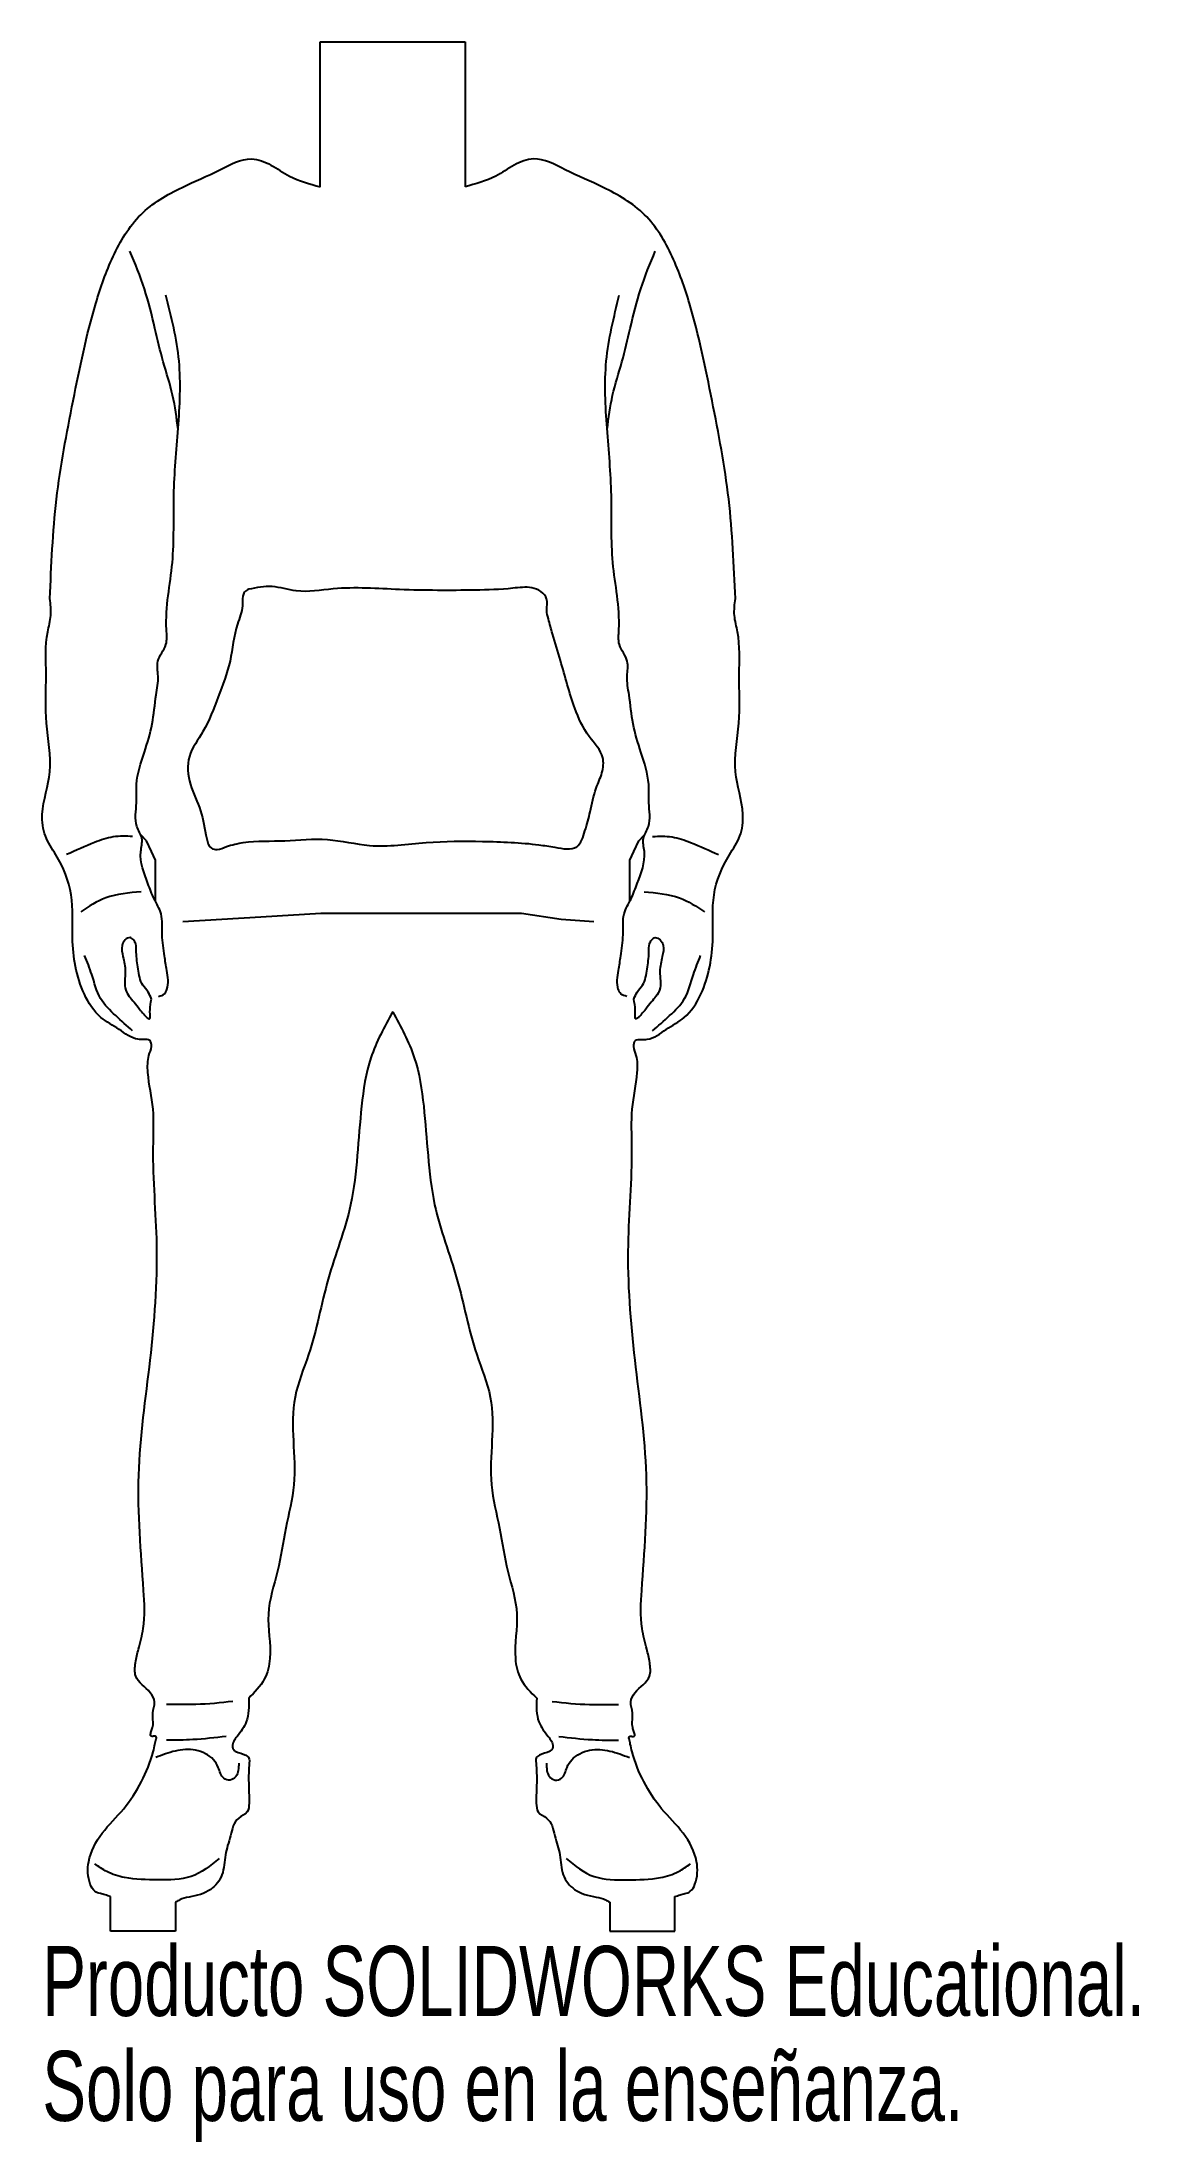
# Model space of a CAD drawing. Header units: millimetres. Extents: x 58 to 133, y -9 to 136.
import ezdxf

# ---------------------------------------------------------------- set-up
doc = ezdxf.new("R2010")
doc.units = ezdxf.units.MM
doc.styles.add('SLDTEXTSTYLE0', font='TXT', dxfattribs={"width": 0.7})

msp = doc.modelspace()

# ---------------------------------------------------------------- linework, layer by layer
at = {"color": 7, "linetype": 'Continuous'}
for p, q in [((76.86, 126.41), (76.86, 136.41)), ((76.86, 136.41), (86.86, 136.41)), ((86.86, 136.41), (86.86, 126.41)), ((64.86, 81.25), (64.48, 81.63)), ((65.19, 80.51), (64.86, 81.25)), ((98.52, 80.51), (98.86, 81.25)), ((98.86, 81.25), (99.23, 81.63)), ((65.47, 79.9), (65.19, 80.51)), ((65.47, 78.86), (65.47, 79.9)), ((98.25, 79.9), (98.52, 80.51)), ((98.25, 78.86), (98.25, 79.9)), ((65.47, 77.04), (65.47, 78.86)), ((98.25, 77.04), (98.25, 78.86)), ((67.35, 75.67), (72.75, 75.99)), ((72.75, 75.99), (76.89, 76.24)), ((76.89, 76.24), (79.82, 76.24)), ((79.82, 76.24), (83.93, 76.24)), ((83.93, 76.24), (87.21, 76.24)), ((87.21, 76.24), (90.76, 76.24)), ((90.76, 76.24), (93.5, 75.83)), ((93.5, 75.83), (95.77, 75.67)), ((62.36, 5.94), (62.36, 8.33)), ((66.86, 7.94), (66.86, 5.94)), ((96.86, 7.94), (96.86, 5.94)), ((101.36, 5.94), (101.36, 8.33)), ((66.86, 5.94), (62.36, 5.94)), ((96.86, 5.94), (101.36, 5.94))]:
    msp.add_line(p, q, dxfattribs=at)
for points, knots in [([(58.17, 97.97), (58.27, 100.26), (58.46, 104.86), (59.77, 111.64), (60.92, 117.28), (62.43, 121.63), (64.23, 124.68), (67.14, 126.38), (69.73, 127.41), (71.81, 128.62), (73.52, 127.94), (74.9, 126.93), (76.12, 126.61), (76.86, 126.41)], [0, 0, 0, 0, 0.166533, 0.333256, 0.499932, 0.583308, 0.66718, 0.749994, 0.81986, 0.875768, 0.90964, 0.945502, 1, 1, 1, 1]), ([(105.54, 97.97), (105.44, 100.26), (105.25, 104.86), (103.94, 111.64), (102.8, 117.28), (101.28, 121.63), (99.49, 124.68), (96.57, 126.38), (93.98, 127.41), (91.9, 128.62), (90.19, 127.94), (88.81, 126.93), (87.59, 126.61), (86.86, 126.41)], [0, 0, 0, 0, 0.166533, 0.333256, 0.499932, 0.583308, 0.66718, 0.749994, 0.81986, 0.875768, 0.90964, 0.945502, 1, 1, 1, 1]), ([(67.03, 109.65), (66.93, 110.45), (66.73, 112.03), (65.97, 114.31), (65.4, 116.77), (64.78, 119.37), (64.06, 121.11), (63.7, 121.97)], [0, 0, 0, 0, 0.186969, 0.37368, 0.560334, 0.780455, 1, 1, 1, 1]), ([(96.68, 109.65), (96.78, 110.45), (96.98, 112.03), (97.74, 114.31), (98.31, 116.77), (98.93, 119.37), (99.65, 121.11), (100.01, 121.97)], [0, 0, 0, 0, 0.18697, 0.373681, 0.560335, 0.780455, 1, 1, 1, 1]), ([(65.67, 70.5), (65.83, 70.54), (66.1, 70.61), (66.43, 71.28), (66.26, 72.2), (66.07, 73.43), (65.87, 74.73), (66.02, 76.13), (65.34, 77.23), (64.83, 78.63), (64.26, 80.03), (64.67, 81.43), (64.1, 82.18), (64.08, 83.05), (64.19, 84), (64.07, 85.49), (64.69, 87.28), (65.31, 89.3), (65.45, 91.09), (65.73, 92.52), (65.47, 93.76), (66.34, 94.68), (66.06, 97.08), (66.85, 100.43), (66.63, 105.11), (67.06, 109.72), (67.33, 114.4), (66.57, 117.42), (66.19, 118.93)], [0, 0, 0, 0, 0.008893, 0.016107, 0.042536, 0.063074, 0.092435, 0.121954, 0.145057, 0.168153, 0.213752, 0.232336, 0.250281, 0.26643, 0.283327, 0.309053, 0.355314, 0.396324, 0.437337, 0.463553, 0.484122, 0.510047, 0.530988, 0.624715, 0.718552, 0.812308, 0.906239, 1, 1, 1, 1]), ([(98.04, 70.5), (97.89, 70.54), (97.61, 70.61), (97.29, 71.28), (97.46, 72.2), (97.64, 73.43), (97.85, 74.73), (97.69, 76.13), (98.37, 77.23), (98.88, 78.63), (99.45, 80.03), (99.04, 81.43), (99.62, 82.18), (99.64, 83.05), (99.52, 84), (99.64, 85.49), (99.03, 87.28), (98.41, 89.3), (98.26, 91.09), (97.98, 92.52), (98.24, 93.76), (97.38, 94.68), (97.66, 97.08), (96.86, 100.43), (97.08, 105.11), (96.65, 109.72), (96.39, 114.4), (97.15, 117.42), (97.52, 118.93)], [0, 0, 0, 0, 0.008891, 0.016105, 0.042534, 0.063072, 0.092433, 0.121953, 0.145056, 0.168152, 0.21375, 0.232335, 0.25028, 0.266429, 0.283326, 0.309051, 0.355313, 0.396322, 0.437336, 0.463552, 0.484121, 0.510046, 0.530987, 0.624714, 0.718551, 0.812308, 0.906239, 1, 1, 1, 1]), ([(71.91, 98.61), (72.45, 98.72), (73.55, 98.94), (75.47, 98.29), (78.43, 98.85), (82.54, 98.52), (86.7, 98.53), (89.72, 98.6), (91.28, 98.83), (92.12, 98.51), (92.63, 97.93), (92.44, 97.22), (92.67, 96.42), (92.96, 95.26), (93.62, 93.21), (94.24, 90.76), (95.23, 88.52), (96.52, 87.27), (96.37, 85.88), (95.81, 84.73), (95.55, 83.33), (95.18, 82.02), (94.71, 80.48), (93.15, 80.79), (91.1, 81.11), (88.05, 81.23), (84.17, 81.22), (80.57, 80.66), (77.36, 81.52), (74.43, 81.17), (72.09, 81.27), (70.53, 80.93), (69.84, 80.6), (69.17, 80.7), (68.88, 81.86), (68.72, 83.33), (67.75, 85.07), (67.58, 87.16), (68.98, 88.93), (69.77, 91.18), (70.76, 93.62), (70.89, 95.81), (71.56, 97.25), (71.45, 98.01), (71.6, 98.45), (71.8, 98.56), (71.91, 98.61)], [0, 0, 0, 0, 0.019539, 0.039621, 0.070424, 0.125372, 0.187838, 0.219172, 0.234811, 0.243037, 0.250719, 0.259978, 0.267216, 0.280149, 0.303228, 0.344376, 0.370488, 0.391398, 0.403827, 0.417324, 0.437508, 0.453914, 0.46864, 0.486672, 0.500234, 0.546872, 0.593663, 0.640462, 0.675674, 0.710923, 0.745299, 0.759536, 0.767638, 0.772501, 0.781259, 0.804886, 0.828409, 0.85145, 0.874882, 0.906131, 0.937326, 0.968588, 0.984261, 0.992152, 0.995825, 1, 1, 1, 1]), ([(62.36, 8.33), (62.23, 8.37), (62.01, 8.45), (61.64, 8.54), (61.2, 8.67), (60.78, 9.49), (60.73, 10.97), (61.71, 12.81), (63.34, 14.32), (64.55, 16.24), (65.2, 17.77), (65.42, 18.81), (65.49, 19.13), (65.55, 19.36), (65.4, 19.44), (65.27, 19.36), (65.1, 19.44), (65.14, 19.59), (65.19, 19.77), (65.3, 20.03), (65.32, 20.46), (65.22, 21.06), (65.52, 21.75), (65, 22.69), (63.96, 23.27), (64.07, 24.51), (64.33, 25.57), (64.79, 27.22), (64.54, 31.27), (64, 37.45), (65.2, 45.37), (65.79, 52.94), (65.2, 58.69), (65.43, 62.7), (64.92, 64.76), (64.91, 66.28), (65.23, 66.93), (65.15, 67.55), (64.65, 67.52), (63.91, 67.52), (62.95, 68.27), (61.5, 69.03), (60.45, 70.63), (59.89, 72.54), (59.64, 74.86), (59.9, 77.54), (58.89, 79.89), (57.74, 81.53), (57.51, 83.59), (58.5, 86.11), (57.77, 89.37), (57.98, 92.57), (57.81, 95.09), (58.32, 96.8), (58.22, 97.58), (58.17, 97.97)], [0, 0, 0, 0, 0.004021, 0.007549, 0.011804, 0.017826, 0.034171, 0.056792, 0.080272, 0.103592, 0.126773, 0.132401, 0.136276, 0.137738, 0.138581, 0.140728, 0.142046, 0.143457, 0.144964, 0.147901, 0.152096, 0.158484, 0.166532, 0.173748, 0.189717, 0.199362, 0.209282, 0.22462, 0.251932, 0.33504, 0.418261, 0.501408, 0.571379, 0.59902, 0.625693, 0.637882, 0.644675, 0.649119, 0.653595, 0.657732, 0.673064, 0.688689, 0.709214, 0.730191, 0.750747, 0.781967, 0.81275, 0.828283, 0.844002, 0.875124, 0.910086, 0.94505, 0.975803, 0.987882, 1, 1, 1, 1]), ([(101.36, 8.33), (101.48, 8.37), (101.71, 8.45), (102.07, 8.54), (102.51, 8.67), (102.93, 9.49), (102.98, 10.97), (102.01, 12.81), (100.38, 14.32), (99.16, 16.24), (98.52, 17.77), (98.29, 18.81), (98.22, 19.13), (98.17, 19.36), (98.31, 19.44), (98.44, 19.36), (98.62, 19.44), (98.57, 19.59), (98.52, 19.77), (98.42, 20.03), (98.4, 20.46), (98.49, 21.06), (98.2, 21.75), (98.71, 22.69), (99.75, 23.27), (99.64, 24.51), (99.39, 25.57), (98.93, 27.22), (99.18, 31.27), (99.71, 37.45), (98.51, 45.37), (97.92, 52.94), (98.51, 58.69), (98.29, 62.7), (98.79, 64.76), (98.8, 66.28), (98.48, 66.93), (98.56, 67.55), (99.06, 67.52), (99.81, 67.52), (100.77, 68.27), (102.21, 69.03), (103.26, 70.63), (103.82, 72.54), (104.08, 74.86), (103.81, 77.54), (104.82, 79.89), (105.97, 81.53), (106.2, 83.59), (105.22, 86.11), (105.94, 89.37), (105.74, 92.57), (105.9, 95.09), (105.4, 96.8), (105.49, 97.58), (105.54, 97.97)], [0, 0, 0, 0, 0.004021, 0.007549, 0.011805, 0.017826, 0.034171, 0.056792, 0.080273, 0.103592, 0.126773, 0.132402, 0.136276, 0.137739, 0.138581, 0.140728, 0.142046, 0.143457, 0.144964, 0.147901, 0.152096, 0.158484, 0.166533, 0.173749, 0.189717, 0.199362, 0.209283, 0.22462, 0.251933, 0.335041, 0.418261, 0.501408, 0.571379, 0.59902, 0.625693, 0.637882, 0.644675, 0.649119, 0.653595, 0.657732, 0.673064, 0.688689, 0.709214, 0.730191, 0.750748, 0.781967, 0.81275, 0.828283, 0.844002, 0.875124, 0.910086, 0.94505, 0.975803, 0.987882, 1, 1, 1, 1]), ([(63.89, 81.54), (63.44, 81.56), (62.54, 81.59), (61.01, 81.05), (59.97, 80.58), (59.33, 80.29)], [0, 0, 0, 0, 0.28116, 0.560802, 1, 1, 1, 1]), ([(99.82, 81.54), (100.27, 81.56), (101.17, 81.59), (102.7, 81.05), (103.74, 80.58), (104.38, 80.29)], [0, 0, 0, 0, 0.2811662, 0.5608062, 1, 1, 1, 1]), ([(64.48, 77.72), (63.64, 77.65), (62.13, 77.53), (60.86, 76.71), (60.3, 76.34)], [0, 0, 0, 0, 0.557509, 1, 1, 1, 1]), ([(99.23, 77.72), (100.07, 77.65), (101.59, 77.53), (102.85, 76.71), (103.41, 76.34)], [0, 0, 0, 0, 0.557513, 1, 1, 1, 1]), ([(65.19, 70.31), (65.15, 70.06), (65.08, 69.7), (65.09, 69.27), (65.1, 69.08), (65.09, 68.98), (65.04, 68.94), (64.93, 68.98), (64.81, 69.1), (64.6, 69.32), (64.33, 69.66), (63.92, 70.21), (63.19, 70.96), (63.48, 72.16), (63.24, 73.15), (63.07, 73.92), (63.32, 74.4), (63.69, 74.63), (63.98, 74.4), (64.16, 74.05), (64.12, 73.34), (64.27, 72.4), (64.42, 71.39), (64.98, 70.83), (65.12, 70.48), (65.19, 70.31)], [0, 0, 0, 0, 0.060561, 0.088964, 0.100962, 0.107164, 0.110582, 0.11483, 0.132088, 0.151136, 0.188008, 0.23602, 0.316866, 0.420806, 0.50282, 0.564934, 0.599242, 0.629063, 0.651985, 0.676958, 0.723363, 0.816571, 0.90922, 0.956356, 1, 1, 1, 1]), ([(98.52, 70.31), (98.57, 70.06), (98.63, 69.7), (98.62, 69.27), (98.62, 69.08), (98.62, 68.98), (98.67, 68.94), (98.78, 68.98), (98.9, 69.1), (99.11, 69.32), (99.39, 69.66), (99.79, 70.21), (100.52, 70.96), (100.23, 72.16), (100.47, 73.15), (100.64, 73.92), (100.39, 74.4), (100.02, 74.63), (99.73, 74.4), (99.55, 74.05), (99.59, 73.34), (99.44, 72.4), (99.3, 71.39), (98.74, 70.83), (98.59, 70.48), (98.52, 70.31)], [0, 0, 0, 0, 0.060561, 0.088965, 0.100962, 0.107164, 0.110582, 0.11483, 0.132088, 0.151136, 0.188008, 0.23602, 0.316866, 0.420806, 0.502821, 0.564934, 0.599242, 0.629063, 0.651985, 0.676958, 0.723363, 0.816571, 0.90922, 0.956356, 1, 1, 1, 1]), ([(63.89, 68.12), (63.5, 68.46), (62.72, 69.15), (61.5, 70.33), (61.15, 71.91), (60.75, 72.88), (60.57, 73.31)], [0, 0, 0, 0, 0.249818, 0.499011, 0.780571, 1, 1, 1, 1]), ([(99.82, 68.12), (100.21, 68.46), (101, 69.15), (102.21, 70.33), (102.56, 71.91), (102.97, 72.88), (103.14, 73.31)], [0, 0, 0, 0, 0.249821, 0.499013, 0.780572, 1, 1, 1, 1]), ([(81.86, 69.43), (81.29, 68.4), (80.17, 66.36), (79.66, 62.9), (79.44, 59.51), (79, 55.43), (77.22, 51.01), (76.44, 46.46), (74.91, 42.89), (74.97, 39.79), (75.2, 36.75), (74.41, 33.78), (74, 30.79), (72.98, 27.84), (73.57, 25.31), (73.09, 23.2), (72.32, 22.44), (71.91, 22.03)], [0, 0, 0, 0, 0.071582, 0.14112, 0.211127, 0.280824, 0.390497, 0.500121, 0.563103, 0.624782, 0.686727, 0.749091, 0.810883, 0.872398, 0.935001, 0.965439, 1, 1, 1, 1]), ([(81.86, 69.43), (82.42, 68.4), (83.54, 66.36), (84.05, 62.9), (84.28, 59.51), (84.71, 55.43), (86.49, 51.01), (87.27, 46.46), (88.81, 42.89), (88.75, 39.79), (88.52, 36.75), (89.3, 33.78), (89.72, 30.79), (90.73, 27.84), (90.14, 25.31), (90.62, 23.2), (91.4, 22.44), (91.81, 22.03)], [0, 0, 0, 0, 0.071583, 0.14112, 0.211128, 0.280825, 0.390498, 0.500121, 0.563103, 0.624782, 0.686727, 0.749091, 0.810883, 0.872399, 0.935001, 0.965439, 1, 1, 1, 1]), ([(70.82, 21.81), (69.97, 21.71), (68.44, 21.55), (66.91, 21.59), (66.24, 21.6)], [0, 0, 0, 0, 0.559772, 1, 1, 1, 1]), ([(71.91, 22.03), (71.92, 21.46), (71.95, 20.48), (71.36, 19.71), (71.11, 19.39)], [0, 0, 0, 0, 0.580837, 1, 1, 1, 1]), ([(91.81, 22.03), (91.79, 21.46), (91.76, 20.48), (92.35, 19.71), (92.6, 19.39)], [0, 0, 0, 0, 0.580837, 1, 1, 1, 1]), ([(92.89, 21.81), (93.75, 21.71), (95.27, 21.55), (96.8, 21.59), (97.47, 21.6)], [0, 0, 0, 0, 0.559776, 1, 1, 1, 1]), ([(70.36, 19.39), (69.59, 19.3), (68.22, 19.14), (66.85, 19.13), (66.24, 19.13)], [0, 0, 0, 0, 0.560201, 1, 1, 1, 1]), ([(71.11, 19.39), (70.94, 19.17), (70.72, 18.89), (70.83, 18.47), (71.16, 18.24), (71.58, 18.22), (71.98, 17.9), (71.91, 17.19), (71.89, 16.18), (71.96, 15.08), (71.9, 14.07), (70.91, 13.73), (70.67, 12.49), (70.23, 11.22), (70.22, 9.83), (69.28, 8.62), (68.1, 8.34), (67.28, 8.21), (67.01, 8.02), (66.91, 7.97), (66.86, 7.94)], [0, 0, 0, 0, 0.0528483, 0.0671782, 0.0816219, 0.1322172, 0.1526008, 0.1749821, 0.2695759, 0.36439, 0.4074105, 0.4557984, 0.5486787, 0.6413415, 0.7364015, 0.8232502, 0.9315134, 0.9771966, 0.988237, 1, 1, 1, 1]), ([(92.6, 19.39), (92.78, 19.17), (93, 18.89), (92.89, 18.47), (92.55, 18.24), (92.13, 18.22), (91.73, 17.9), (91.81, 17.19), (91.83, 16.18), (91.76, 15.08), (91.82, 14.07), (92.8, 13.73), (93.05, 12.49), (93.48, 11.22), (93.49, 9.83), (94.43, 8.62), (95.62, 8.34), (96.43, 8.21), (96.7, 8.02), (96.8, 7.97), (96.86, 7.94)], [0, 0, 0, 0, 0.052849, 0.067179, 0.081623, 0.132218, 0.152602, 0.174983, 0.269577, 0.364391, 0.407411, 0.455799, 0.548679, 0.641342, 0.736402, 0.82325, 0.931513, 0.977197, 0.988237, 1, 1, 1, 1]), ([(93.35, 19.39), (94.12, 19.3), (95.49, 19.14), (96.87, 19.13), (97.47, 19.13)], [0, 0, 0, 0, 0.560206, 1, 1, 1, 1]), ([(71.22, 17.54), (71.22, 17.2), (71.21, 16.7), (70.64, 16.3), (70.01, 16.51), (69.87, 17.21), (69.37, 18.02), (68.25, 18.56), (66.81, 18.45), (65.93, 18.1), (65.49, 17.93)], [0, 0, 0, 0, 0.124665, 0.187051, 0.246023, 0.357474, 0.440275, 0.624843, 0.811749, 1, 1, 1, 1]), ([(92.49, 17.54), (92.49, 17.2), (92.5, 16.7), (93.07, 16.3), (93.71, 16.51), (93.84, 17.21), (94.35, 18.02), (95.46, 18.56), (96.9, 18.45), (97.78, 18.1), (98.22, 17.93)], [0, 0, 0, 0, 0.124666, 0.187052, 0.246024, 0.357475, 0.440276, 0.624843, 0.811749, 1, 1, 1, 1]), ([(69.88, 10.95), (69.26, 10.46), (68.03, 9.46), (65.62, 9.49), (63.66, 9.49), (62.17, 9.95), (61.54, 10.4), (61.27, 10.59)], [0, 0, 0, 0, 0.250336, 0.50099, 0.751505, 0.892507, 1, 1, 1, 1]), ([(93.84, 10.95), (94.45, 10.46), (95.69, 9.46), (98.09, 9.49), (100.05, 9.49), (101.55, 9.95), (102.17, 10.4), (102.44, 10.59)], [0, 0, 0, 0, 0.250343, 0.500994, 0.751507, 0.892508, 1, 1, 1, 1])]:
    msp.add_open_spline(points, degree=3, knots=knots, dxfattribs=at)

# ---------------------------------------------------------------- texts
at = {"color": 7, "linetype": 'Continuous', "char_height": 4.8336, "attachment_point": 1, "style": 'SLDTEXTSTYLE0'}
for s, insert in [('Producto SOLIDWORKS Educational.', (57.65, 4.92)), ('Solo para uso en la enseñanza.', (57.65, -2.33))]:
    msp.add_mtext(s, dxfattribs=dict(at, insert=insert))

doc.saveas('drawing.dxf')
